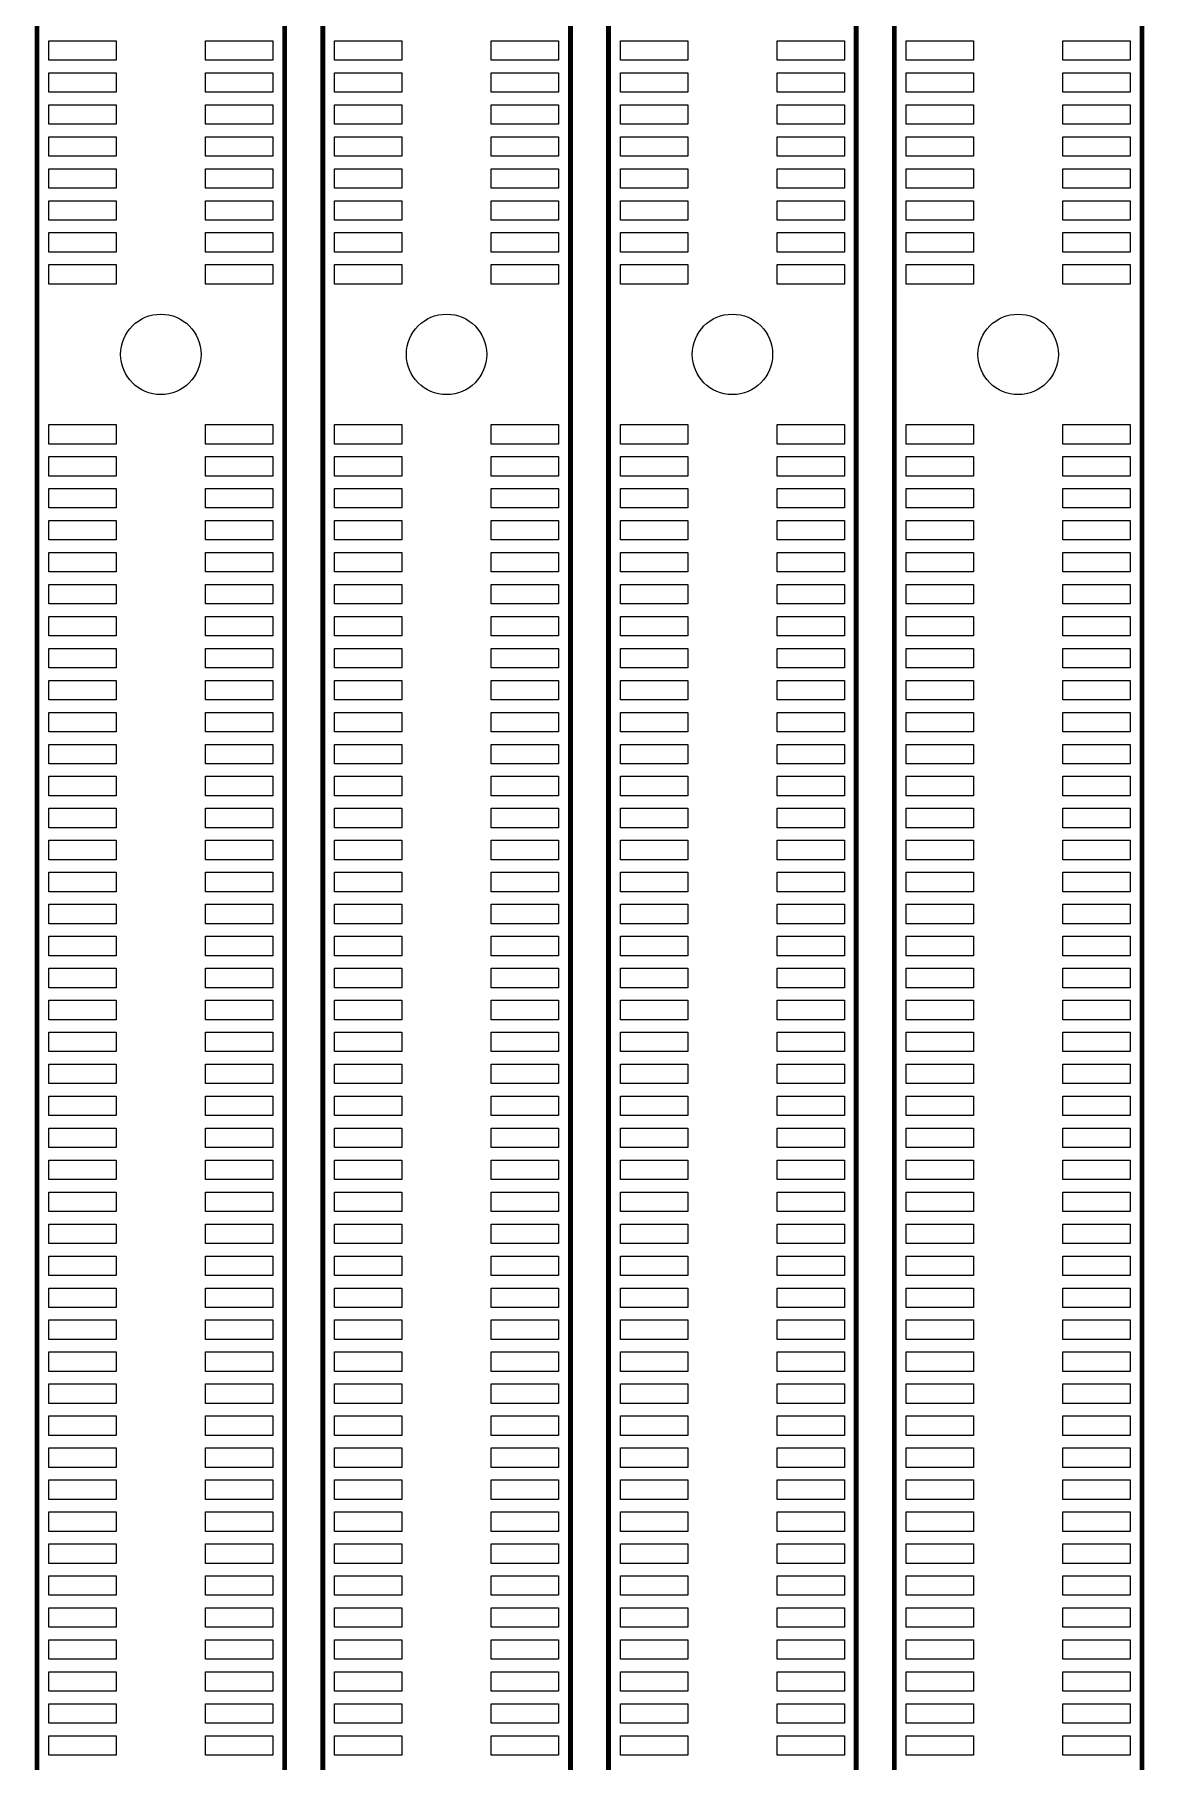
# Model space of a CAD drawing. Extents: x 0 to 344, y -1 to 330.
# Drawn here: x 251.9 to 286.6, y 54.5 to 108.5 of the extents above; entities that cross this region are included whole.
import ezdxf

# ---------------------------------------------------------------- set-up
doc = ezdxf.new("R2010")
doc.units = 0
doc.layers.add('PACKAGE_GEOMETRY_SILKSCREEN_TOP', color=3, linetype='CONTINUOUS')
doc.layers.add('PIN_TOP', color=4, linetype='CONTINUOUS')

msp = doc.modelspace()

# ---------------------------------------------------------------- linework, layer by layer
at = {"layer": 'PACKAGE_GEOMETRY_SILKSCREEN_TOP', "const_width": 0.1524}
for points in [[(259.715254, 168.959784), (251.965206, 168.959784), (251.965206, 3.95986), (259.715254, 3.95986), (259.715254, 6.709918)], [(259.715254, 11.543284), (259.715254, 168.959784)], [(260.905244, 6.02615), (260.905244, 3.95986), (268.655292, 3.95986), (268.655292, 168.959784)], [(268.655292, 168.959784), (260.905244, 168.959784), (260.905244, 11.400282)], [(269.845282, 6.757416), (269.845282, 3.95986), (277.59533, 3.95986), (277.59533, 168.959784)], [(277.59533, 168.959784), (269.845282, 168.959784), (269.845282, 11.47953)], [(286.535368, 168.959784), (278.78532, 168.959784), (278.78532, 10.98677)], [(286.535368, 10.95502), (286.535368, 168.959784)]]:
    msp.add_lwpolyline(points, dxfattribs=at)
at = {"layer": 'PIN_TOP'}
for points in [[(252.336046, 108.264706), (254.444246, 108.264706), (254.444246, 107.655106), (252.336046, 107.655106)], [(257.23596, 108.264706), (259.34416, 108.264706), (259.34416, 107.655106), (257.23596, 107.655106)], [(261.276084, 108.264706), (263.384284, 108.264706), (263.384284, 107.655106), (261.276084, 107.655106)], [(266.175998, 108.264706), (268.284198, 108.264706), (268.284198, 107.655106), (266.175998, 107.655106)], [(270.216122, 108.264706), (272.324322, 108.264706), (272.324322, 107.655106), (270.216122, 107.655106)], [(275.116036, 108.264706), (277.224236, 108.264706), (277.224236, 107.655106), (275.116036, 107.655106)], [(279.15616, 108.264706), (281.26436, 108.264706), (281.26436, 107.655106), (279.15616, 107.655106)], [(284.056074, 108.264706), (286.164274, 108.264706), (286.164274, 107.655106), (284.056074, 107.655106)], [(252.336046, 107.264708), (254.444246, 107.264708), (254.444246, 106.655108), (252.336046, 106.655108)], [(257.23596, 107.264708), (259.34416, 107.264708), (259.34416, 106.655108), (257.23596, 106.655108)], [(261.276084, 107.264708), (263.384284, 107.264708), (263.384284, 106.655108), (261.276084, 106.655108)], [(266.175998, 107.264708), (268.284198, 107.264708), (268.284198, 106.655108), (266.175998, 106.655108)], [(270.216122, 107.264708), (272.324322, 107.264708), (272.324322, 106.655108), (270.216122, 106.655108)], [(275.116036, 107.264708), (277.224236, 107.264708), (277.224236, 106.655108), (275.116036, 106.655108)], [(279.15616, 107.264708), (281.26436, 107.264708), (281.26436, 106.655108), (279.15616, 106.655108)], [(284.056074, 107.264708), (286.164274, 107.264708), (286.164274, 106.655108), (284.056074, 106.655108)], [(252.336046, 106.26471), (254.444246, 106.26471), (254.444246, 105.65511), (252.336046, 105.65511)], [(257.23596, 106.26471), (259.34416, 106.26471), (259.34416, 105.65511), (257.23596, 105.65511)], [(261.276084, 106.26471), (263.384284, 106.26471), (263.384284, 105.65511), (261.276084, 105.65511)], [(266.175998, 106.26471), (268.284198, 106.26471), (268.284198, 105.65511), (266.175998, 105.65511)], [(270.216122, 106.26471), (272.324322, 106.26471), (272.324322, 105.65511), (270.216122, 105.65511)], [(275.116036, 106.26471), (277.224236, 106.26471), (277.224236, 105.65511), (275.116036, 105.65511)], [(279.15616, 106.26471), (281.26436, 106.26471), (281.26436, 105.65511), (279.15616, 105.65511)], [(284.056074, 106.26471), (286.164274, 106.26471), (286.164274, 105.65511), (284.056074, 105.65511)], [(252.336046, 105.264712), (254.444246, 105.264712), (254.444246, 104.655112), (252.336046, 104.655112)], [(257.23596, 105.264712), (259.34416, 105.264712), (259.34416, 104.655112), (257.23596, 104.655112)], [(261.276084, 105.264712), (263.384284, 105.264712), (263.384284, 104.655112), (261.276084, 104.655112)], [(266.175998, 105.264712), (268.284198, 105.264712), (268.284198, 104.655112), (266.175998, 104.655112)], [(270.216122, 105.264712), (272.324322, 105.264712), (272.324322, 104.655112), (270.216122, 104.655112)], [(275.116036, 105.264712), (277.224236, 105.264712), (277.224236, 104.655112), (275.116036, 104.655112)], [(279.15616, 105.264712), (281.26436, 105.264712), (281.26436, 104.655112), (279.15616, 104.655112)], [(284.056074, 105.264712), (286.164274, 105.264712), (286.164274, 104.655112), (284.056074, 104.655112)], [(252.336046, 104.264714), (254.444246, 104.264714), (254.444246, 103.655114), (252.336046, 103.655114)], [(257.23596, 104.264714), (259.34416, 104.264714), (259.34416, 103.655114), (257.23596, 103.655114)], [(261.276084, 104.264714), (263.384284, 104.264714), (263.384284, 103.655114), (261.276084, 103.655114)], [(266.175998, 104.264714), (268.284198, 104.264714), (268.284198, 103.655114), (266.175998, 103.655114)], [(270.216122, 104.264714), (272.324322, 104.264714), (272.324322, 103.655114), (270.216122, 103.655114)], [(275.116036, 104.264714), (277.224236, 104.264714), (277.224236, 103.655114), (275.116036, 103.655114)], [(279.15616, 104.264714), (281.26436, 104.264714), (281.26436, 103.655114), (279.15616, 103.655114)], [(284.056074, 104.264714), (286.164274, 104.264714), (286.164274, 103.655114), (284.056074, 103.655114)], [(252.336046, 103.264716), (254.444246, 103.264716), (254.444246, 102.655116), (252.336046, 102.655116)], [(257.23596, 103.264716), (259.34416, 103.264716), (259.34416, 102.655116), (257.23596, 102.655116)], [(261.276084, 103.264716), (263.384284, 103.264716), (263.384284, 102.655116), (261.276084, 102.655116)], [(266.175998, 103.264716), (268.284198, 103.264716), (268.284198, 102.655116), (266.175998, 102.655116)], [(270.216122, 103.264716), (272.324322, 103.264716), (272.324322, 102.655116), (270.216122, 102.655116)], [(275.116036, 103.264716), (277.224236, 103.264716), (277.224236, 102.655116), (275.116036, 102.655116)], [(279.15616, 103.264716), (281.26436, 103.264716), (281.26436, 102.655116), (279.15616, 102.655116)], [(284.056074, 103.264716), (286.164274, 103.264716), (286.164274, 102.655116), (284.056074, 102.655116)], [(252.336046, 102.264718), (254.444246, 102.264718), (254.444246, 101.655118), (252.336046, 101.655118)], [(257.23596, 102.264718), (259.34416, 102.264718), (259.34416, 101.655118), (257.23596, 101.655118)], [(261.276084, 102.264718), (263.384284, 102.264718), (263.384284, 101.655118), (261.276084, 101.655118)], [(266.175998, 102.264718), (268.284198, 102.264718), (268.284198, 101.655118), (266.175998, 101.655118)], [(270.216122, 102.264718), (272.324322, 102.264718), (272.324322, 101.655118), (270.216122, 101.655118)], [(275.116036, 102.264718), (277.224236, 102.264718), (277.224236, 101.655118), (275.116036, 101.655118)], [(279.15616, 102.264718), (281.26436, 102.264718), (281.26436, 101.655118), (279.15616, 101.655118)], [(284.056074, 102.264718), (286.164274, 102.264718), (286.164274, 101.655118), (284.056074, 101.655118)], [(252.336046, 101.26472), (254.444246, 101.26472), (254.444246, 100.65512), (252.336046, 100.65512)], [(257.23596, 101.26472), (259.34416, 101.26472), (259.34416, 100.65512), (257.23596, 100.65512)], [(261.276084, 101.26472), (263.384284, 101.26472), (263.384284, 100.65512), (261.276084, 100.65512)], [(266.175998, 101.26472), (268.284198, 101.26472), (268.284198, 100.65512), (266.175998, 100.65512)], [(270.216122, 101.26472), (272.324322, 101.26472), (272.324322, 100.65512), (270.216122, 100.65512)], [(275.116036, 101.26472), (277.224236, 101.26472), (277.224236, 100.65512), (275.116036, 100.65512)], [(279.15616, 101.26472), (281.26436, 101.26472), (281.26436, 100.65512), (279.15616, 100.65512)], [(284.056074, 101.26472), (286.164274, 101.26472), (286.164274, 100.65512), (284.056074, 100.65512)], [(252.336046, 96.26473), (254.444246, 96.26473), (254.444246, 95.65513), (252.336046, 95.65513)], [(257.23596, 96.26473), (259.34416, 96.26473), (259.34416, 95.65513), (257.23596, 95.65513)], [(261.276084, 96.26473), (263.384284, 96.26473), (263.384284, 95.65513), (261.276084, 95.65513)], [(266.175998, 96.26473), (268.284198, 96.26473), (268.284198, 95.65513), (266.175998, 95.65513)], [(270.216122, 96.26473), (272.324322, 96.26473), (272.324322, 95.65513), (270.216122, 95.65513)], [(275.116036, 96.26473), (277.224236, 96.26473), (277.224236, 95.65513), (275.116036, 95.65513)], [(279.15616, 96.26473), (281.26436, 96.26473), (281.26436, 95.65513), (279.15616, 95.65513)], [(284.056074, 96.26473), (286.164274, 96.26473), (286.164274, 95.65513), (284.056074, 95.65513)], [(252.336046, 95.264732), (254.444246, 95.264732), (254.444246, 94.655132), (252.336046, 94.655132)], [(257.23596, 95.264732), (259.34416, 95.264732), (259.34416, 94.655132), (257.23596, 94.655132)], [(261.276084, 95.264732), (263.384284, 95.264732), (263.384284, 94.655132), (261.276084, 94.655132)], [(266.175998, 95.264732), (268.284198, 95.264732), (268.284198, 94.655132), (266.175998, 94.655132)], [(270.216122, 95.264732), (272.324322, 95.264732), (272.324322, 94.655132), (270.216122, 94.655132)], [(275.116036, 95.264732), (277.224236, 95.264732), (277.224236, 94.655132), (275.116036, 94.655132)], [(279.15616, 95.264732), (281.26436, 95.264732), (281.26436, 94.655132), (279.15616, 94.655132)], [(284.056074, 95.264732), (286.164274, 95.264732), (286.164274, 94.655132), (284.056074, 94.655132)], [(252.336046, 94.264734), (254.444246, 94.264734), (254.444246, 93.655134), (252.336046, 93.655134)], [(257.23596, 94.264734), (259.34416, 94.264734), (259.34416, 93.655134), (257.23596, 93.655134)], [(261.276084, 94.264734), (263.384284, 94.264734), (263.384284, 93.655134), (261.276084, 93.655134)], [(266.175998, 94.264734), (268.284198, 94.264734), (268.284198, 93.655134), (266.175998, 93.655134)], [(270.216122, 94.264734), (272.324322, 94.264734), (272.324322, 93.655134), (270.216122, 93.655134)], [(275.116036, 94.264734), (277.224236, 94.264734), (277.224236, 93.655134), (275.116036, 93.655134)], [(279.15616, 94.264734), (281.26436, 94.264734), (281.26436, 93.655134), (279.15616, 93.655134)], [(284.056074, 94.264734), (286.164274, 94.264734), (286.164274, 93.655134), (284.056074, 93.655134)], [(252.336046, 93.264736), (254.444246, 93.264736), (254.444246, 92.655136), (252.336046, 92.655136)], [(257.23596, 93.264736), (259.34416, 93.264736), (259.34416, 92.655136), (257.23596, 92.655136)], [(261.276084, 93.264736), (263.384284, 93.264736), (263.384284, 92.655136), (261.276084, 92.655136)], [(266.175998, 93.264736), (268.284198, 93.264736), (268.284198, 92.655136), (266.175998, 92.655136)], [(270.216122, 93.264736), (272.324322, 93.264736), (272.324322, 92.655136), (270.216122, 92.655136)], [(275.116036, 93.264736), (277.224236, 93.264736), (277.224236, 92.655136), (275.116036, 92.655136)], [(279.15616, 93.264736), (281.26436, 93.264736), (281.26436, 92.655136), (279.15616, 92.655136)], [(284.056074, 93.264736), (286.164274, 93.264736), (286.164274, 92.655136), (284.056074, 92.655136)], [(252.336046, 92.264738), (254.444246, 92.264738), (254.444246, 91.655138), (252.336046, 91.655138)], [(257.23596, 92.264738), (259.34416, 92.264738), (259.34416, 91.655138), (257.23596, 91.655138)], [(261.276084, 92.264738), (263.384284, 92.264738), (263.384284, 91.655138), (261.276084, 91.655138)], [(266.175998, 92.264738), (268.284198, 92.264738), (268.284198, 91.655138), (266.175998, 91.655138)], [(270.216122, 92.264738), (272.324322, 92.264738), (272.324322, 91.655138), (270.216122, 91.655138)], [(275.116036, 92.264738), (277.224236, 92.264738), (277.224236, 91.655138), (275.116036, 91.655138)], [(279.15616, 92.264738), (281.26436, 92.264738), (281.26436, 91.655138), (279.15616, 91.655138)], [(284.056074, 92.264738), (286.164274, 92.264738), (286.164274, 91.655138), (284.056074, 91.655138)], [(252.336046, 91.26474), (254.444246, 91.26474), (254.444246, 90.65514), (252.336046, 90.65514)], [(257.23596, 91.26474), (259.34416, 91.26474), (259.34416, 90.65514), (257.23596, 90.65514)], [(261.276084, 91.26474), (263.384284, 91.26474), (263.384284, 90.65514), (261.276084, 90.65514)], [(266.175998, 91.26474), (268.284198, 91.26474), (268.284198, 90.65514), (266.175998, 90.65514)], [(270.216122, 91.26474), (272.324322, 91.26474), (272.324322, 90.65514), (270.216122, 90.65514)], [(275.116036, 91.26474), (277.224236, 91.26474), (277.224236, 90.65514), (275.116036, 90.65514)], [(279.15616, 91.26474), (281.26436, 91.26474), (281.26436, 90.65514), (279.15616, 90.65514)], [(284.056074, 91.26474), (286.164274, 91.26474), (286.164274, 90.65514), (284.056074, 90.65514)], [(252.336046, 90.264742), (254.444246, 90.264742), (254.444246, 89.655142), (252.336046, 89.655142)], [(257.23596, 90.264742), (259.34416, 90.264742), (259.34416, 89.655142), (257.23596, 89.655142)], [(261.276084, 90.264742), (263.384284, 90.264742), (263.384284, 89.655142), (261.276084, 89.655142)], [(266.175998, 90.264742), (268.284198, 90.264742), (268.284198, 89.655142), (266.175998, 89.655142)], [(270.216122, 90.264742), (272.324322, 90.264742), (272.324322, 89.655142), (270.216122, 89.655142)], [(275.116036, 90.264742), (277.224236, 90.264742), (277.224236, 89.655142), (275.116036, 89.655142)], [(279.15616, 90.264742), (281.26436, 90.264742), (281.26436, 89.655142), (279.15616, 89.655142)], [(284.056074, 90.264742), (286.164274, 90.264742), (286.164274, 89.655142), (284.056074, 89.655142)], [(252.336046, 89.264744), (254.444246, 89.264744), (254.444246, 88.655144), (252.336046, 88.655144)], [(257.23596, 89.264744), (259.34416, 89.264744), (259.34416, 88.655144), (257.23596, 88.655144)], [(261.276084, 89.264744), (263.384284, 89.264744), (263.384284, 88.655144), (261.276084, 88.655144)], [(266.175998, 89.264744), (268.284198, 89.264744), (268.284198, 88.655144), (266.175998, 88.655144)], [(270.216122, 89.264744), (272.324322, 89.264744), (272.324322, 88.655144), (270.216122, 88.655144)], [(275.116036, 89.264744), (277.224236, 89.264744), (277.224236, 88.655144), (275.116036, 88.655144)], [(279.15616, 89.264744), (281.26436, 89.264744), (281.26436, 88.655144), (279.15616, 88.655144)], [(284.056074, 89.264744), (286.164274, 89.264744), (286.164274, 88.655144), (284.056074, 88.655144)], [(252.336046, 88.264746), (254.444246, 88.264746), (254.444246, 87.655146), (252.336046, 87.655146)], [(257.23596, 88.264746), (259.34416, 88.264746), (259.34416, 87.655146), (257.23596, 87.655146)], [(261.276084, 88.264746), (263.384284, 88.264746), (263.384284, 87.655146), (261.276084, 87.655146)], [(266.175998, 88.264746), (268.284198, 88.264746), (268.284198, 87.655146), (266.175998, 87.655146)], [(270.216122, 88.264746), (272.324322, 88.264746), (272.324322, 87.655146), (270.216122, 87.655146)], [(275.116036, 88.264746), (277.224236, 88.264746), (277.224236, 87.655146), (275.116036, 87.655146)], [(279.15616, 88.264746), (281.26436, 88.264746), (281.26436, 87.655146), (279.15616, 87.655146)], [(284.056074, 88.264746), (286.164274, 88.264746), (286.164274, 87.655146), (284.056074, 87.655146)], [(252.336046, 87.264748), (254.444246, 87.264748), (254.444246, 86.655148), (252.336046, 86.655148)], [(257.23596, 87.264748), (259.34416, 87.264748), (259.34416, 86.655148), (257.23596, 86.655148)], [(261.276084, 87.264748), (263.384284, 87.264748), (263.384284, 86.655148), (261.276084, 86.655148)], [(266.175998, 87.264748), (268.284198, 87.264748), (268.284198, 86.655148), (266.175998, 86.655148)], [(270.216122, 87.264748), (272.324322, 87.264748), (272.324322, 86.655148), (270.216122, 86.655148)], [(275.116036, 87.264748), (277.224236, 87.264748), (277.224236, 86.655148), (275.116036, 86.655148)], [(279.15616, 87.264748), (281.26436, 87.264748), (281.26436, 86.655148), (279.15616, 86.655148)], [(284.056074, 87.264748), (286.164274, 87.264748), (286.164274, 86.655148), (284.056074, 86.655148)], [(252.336046, 86.26475), (254.444246, 86.26475), (254.444246, 85.65515), (252.336046, 85.65515)], [(257.23596, 86.26475), (259.34416, 86.26475), (259.34416, 85.65515), (257.23596, 85.65515)], [(261.276084, 86.26475), (263.384284, 86.26475), (263.384284, 85.65515), (261.276084, 85.65515)], [(266.175998, 86.26475), (268.284198, 86.26475), (268.284198, 85.65515), (266.175998, 85.65515)], [(270.216122, 86.26475), (272.324322, 86.26475), (272.324322, 85.65515), (270.216122, 85.65515)], [(275.116036, 86.26475), (277.224236, 86.26475), (277.224236, 85.65515), (275.116036, 85.65515)], [(279.15616, 86.26475), (281.26436, 86.26475), (281.26436, 85.65515), (279.15616, 85.65515)], [(284.056074, 86.26475), (286.164274, 86.26475), (286.164274, 85.65515), (284.056074, 85.65515)], [(252.336046, 85.264752), (254.444246, 85.264752), (254.444246, 84.655152), (252.336046, 84.655152)], [(257.23596, 85.264752), (259.34416, 85.264752), (259.34416, 84.655152), (257.23596, 84.655152)], [(261.276084, 85.264752), (263.384284, 85.264752), (263.384284, 84.655152), (261.276084, 84.655152)], [(266.175998, 85.264752), (268.284198, 85.264752), (268.284198, 84.655152), (266.175998, 84.655152)], [(270.216122, 85.264752), (272.324322, 85.264752), (272.324322, 84.655152), (270.216122, 84.655152)], [(275.116036, 85.264752), (277.224236, 85.264752), (277.224236, 84.655152), (275.116036, 84.655152)], [(279.15616, 85.264752), (281.26436, 85.264752), (281.26436, 84.655152), (279.15616, 84.655152)], [(284.056074, 85.264752), (286.164274, 85.264752), (286.164274, 84.655152), (284.056074, 84.655152)], [(252.336046, 84.264754), (254.444246, 84.264754), (254.444246, 83.655154), (252.336046, 83.655154)], [(257.23596, 84.264754), (259.34416, 84.264754), (259.34416, 83.655154), (257.23596, 83.655154)], [(261.276084, 84.264754), (263.384284, 84.264754), (263.384284, 83.655154), (261.276084, 83.655154)], [(266.175998, 84.264754), (268.284198, 84.264754), (268.284198, 83.655154), (266.175998, 83.655154)], [(270.216122, 84.264754), (272.324322, 84.264754), (272.324322, 83.655154), (270.216122, 83.655154)], [(275.116036, 84.264754), (277.224236, 84.264754), (277.224236, 83.655154), (275.116036, 83.655154)], [(279.15616, 84.264754), (281.26436, 84.264754), (281.26436, 83.655154), (279.15616, 83.655154)], [(284.056074, 84.264754), (286.164274, 84.264754), (286.164274, 83.655154), (284.056074, 83.655154)], [(252.336046, 83.264756), (254.444246, 83.264756), (254.444246, 82.655156), (252.336046, 82.655156)], [(257.23596, 83.264756), (259.34416, 83.264756), (259.34416, 82.655156), (257.23596, 82.655156)], [(261.276084, 83.264756), (263.384284, 83.264756), (263.384284, 82.655156), (261.276084, 82.655156)], [(266.175998, 83.264756), (268.284198, 83.264756), (268.284198, 82.655156), (266.175998, 82.655156)], [(270.216122, 83.264756), (272.324322, 83.264756), (272.324322, 82.655156), (270.216122, 82.655156)], [(275.116036, 83.264756), (277.224236, 83.264756), (277.224236, 82.655156), (275.116036, 82.655156)], [(279.15616, 83.264756), (281.26436, 83.264756), (281.26436, 82.655156), (279.15616, 82.655156)], [(284.056074, 83.264756), (286.164274, 83.264756), (286.164274, 82.655156), (284.056074, 82.655156)], [(252.336046, 82.264758), (254.444246, 82.264758), (254.444246, 81.655158), (252.336046, 81.655158)], [(257.23596, 82.264758), (259.34416, 82.264758), (259.34416, 81.655158), (257.23596, 81.655158)], [(261.276084, 82.264758), (263.384284, 82.264758), (263.384284, 81.655158), (261.276084, 81.655158)], [(266.175998, 82.264758), (268.284198, 82.264758), (268.284198, 81.655158), (266.175998, 81.655158)], [(270.216122, 82.264758), (272.324322, 82.264758), (272.324322, 81.655158), (270.216122, 81.655158)], [(275.116036, 82.264758), (277.224236, 82.264758), (277.224236, 81.655158), (275.116036, 81.655158)], [(279.15616, 82.264758), (281.26436, 82.264758), (281.26436, 81.655158), (279.15616, 81.655158)], [(284.056074, 82.264758), (286.164274, 82.264758), (286.164274, 81.655158), (284.056074, 81.655158)], [(252.336046, 81.26476), (254.444246, 81.26476), (254.444246, 80.65516), (252.336046, 80.65516)], [(257.23596, 81.26476), (259.34416, 81.26476), (259.34416, 80.65516), (257.23596, 80.65516)], [(261.276084, 81.26476), (263.384284, 81.26476), (263.384284, 80.65516), (261.276084, 80.65516)], [(266.175998, 81.26476), (268.284198, 81.26476), (268.284198, 80.65516), (266.175998, 80.65516)], [(270.216122, 81.26476), (272.324322, 81.26476), (272.324322, 80.65516), (270.216122, 80.65516)], [(275.116036, 81.26476), (277.224236, 81.26476), (277.224236, 80.65516), (275.116036, 80.65516)], [(279.15616, 81.26476), (281.26436, 81.26476), (281.26436, 80.65516), (279.15616, 80.65516)], [(284.056074, 81.26476), (286.164274, 81.26476), (286.164274, 80.65516), (284.056074, 80.65516)], [(252.336046, 80.264508), (254.444246, 80.264508), (254.444246, 79.654908), (252.336046, 79.654908)], [(257.23596, 80.264508), (259.34416, 80.264508), (259.34416, 79.654908), (257.23596, 79.654908)], [(261.276084, 80.264508), (263.384284, 80.264508), (263.384284, 79.654908), (261.276084, 79.654908)], [(266.175998, 80.264508), (268.284198, 80.264508), (268.284198, 79.654908), (266.175998, 79.654908)], [(270.216122, 80.264508), (272.324322, 80.264508), (272.324322, 79.654908), (270.216122, 79.654908)], [(275.116036, 80.264508), (277.224236, 80.264508), (277.224236, 79.654908), (275.116036, 79.654908)], [(279.15616, 80.264508), (281.26436, 80.264508), (281.26436, 79.654908), (279.15616, 79.654908)], [(284.056074, 80.264508), (286.164274, 80.264508), (286.164274, 79.654908), (284.056074, 79.654908)], [(252.336046, 79.26451), (254.444246, 79.26451), (254.444246, 78.65491), (252.336046, 78.65491)], [(257.23596, 79.26451), (259.34416, 79.26451), (259.34416, 78.65491), (257.23596, 78.65491)], [(261.276084, 79.26451), (263.384284, 79.26451), (263.384284, 78.65491), (261.276084, 78.65491)], [(266.175998, 79.26451), (268.284198, 79.26451), (268.284198, 78.65491), (266.175998, 78.65491)], [(270.216122, 79.26451), (272.324322, 79.26451), (272.324322, 78.65491), (270.216122, 78.65491)], [(275.116036, 79.26451), (277.224236, 79.26451), (277.224236, 78.65491), (275.116036, 78.65491)], [(279.15616, 79.26451), (281.26436, 79.26451), (281.26436, 78.65491), (279.15616, 78.65491)], [(284.056074, 79.26451), (286.164274, 79.26451), (286.164274, 78.65491), (284.056074, 78.65491)], [(252.336046, 78.264512), (254.444246, 78.264512), (254.444246, 77.654912), (252.336046, 77.654912)], [(257.23596, 78.264512), (259.34416, 78.264512), (259.34416, 77.654912), (257.23596, 77.654912)], [(261.276084, 78.264512), (263.384284, 78.264512), (263.384284, 77.654912), (261.276084, 77.654912)], [(266.175998, 78.264512), (268.284198, 78.264512), (268.284198, 77.654912), (266.175998, 77.654912)], [(270.216122, 78.264512), (272.324322, 78.264512), (272.324322, 77.654912), (270.216122, 77.654912)], [(275.116036, 78.264512), (277.224236, 78.264512), (277.224236, 77.654912), (275.116036, 77.654912)], [(279.15616, 78.264512), (281.26436, 78.264512), (281.26436, 77.654912), (279.15616, 77.654912)], [(284.056074, 78.264512), (286.164274, 78.264512), (286.164274, 77.654912), (284.056074, 77.654912)], [(252.336046, 77.264514), (254.444246, 77.264514), (254.444246, 76.654914), (252.336046, 76.654914)], [(257.23596, 77.264514), (259.34416, 77.264514), (259.34416, 76.654914), (257.23596, 76.654914)], [(261.276084, 77.264514), (263.384284, 77.264514), (263.384284, 76.654914), (261.276084, 76.654914)], [(266.175998, 77.264514), (268.284198, 77.264514), (268.284198, 76.654914), (266.175998, 76.654914)], [(270.216122, 77.264514), (272.324322, 77.264514), (272.324322, 76.654914), (270.216122, 76.654914)], [(275.116036, 77.264514), (277.224236, 77.264514), (277.224236, 76.654914), (275.116036, 76.654914)], [(279.15616, 77.264514), (281.26436, 77.264514), (281.26436, 76.654914), (279.15616, 76.654914)], [(284.056074, 77.264514), (286.164274, 77.264514), (286.164274, 76.654914), (284.056074, 76.654914)], [(252.336046, 76.264516), (254.444246, 76.264516), (254.444246, 75.654916), (252.336046, 75.654916)], [(257.23596, 76.264516), (259.34416, 76.264516), (259.34416, 75.654916), (257.23596, 75.654916)], [(261.276084, 76.264516), (263.384284, 76.264516), (263.384284, 75.654916), (261.276084, 75.654916)], [(266.175998, 76.264516), (268.284198, 76.264516), (268.284198, 75.654916), (266.175998, 75.654916)], [(270.216122, 76.264516), (272.324322, 76.264516), (272.324322, 75.654916), (270.216122, 75.654916)], [(275.116036, 76.264516), (277.224236, 76.264516), (277.224236, 75.654916), (275.116036, 75.654916)], [(279.15616, 76.264516), (281.26436, 76.264516), (281.26436, 75.654916), (279.15616, 75.654916)], [(284.056074, 76.264516), (286.164274, 76.264516), (286.164274, 75.654916), (284.056074, 75.654916)], [(252.336046, 75.264518), (254.444246, 75.264518), (254.444246, 74.654918), (252.336046, 74.654918)], [(257.23596, 75.264518), (259.34416, 75.264518), (259.34416, 74.654918), (257.23596, 74.654918)], [(261.276084, 75.264518), (263.384284, 75.264518), (263.384284, 74.654918), (261.276084, 74.654918)], [(266.175998, 75.264518), (268.284198, 75.264518), (268.284198, 74.654918), (266.175998, 74.654918)], [(270.216122, 75.264518), (272.324322, 75.264518), (272.324322, 74.654918), (270.216122, 74.654918)], [(275.116036, 75.264518), (277.224236, 75.264518), (277.224236, 74.654918), (275.116036, 74.654918)], [(279.15616, 75.264518), (281.26436, 75.264518), (281.26436, 74.654918), (279.15616, 74.654918)], [(284.056074, 75.264518), (286.164274, 75.264518), (286.164274, 74.654918), (284.056074, 74.654918)], [(252.336046, 74.26452), (254.444246, 74.26452), (254.444246, 73.65492), (252.336046, 73.65492)], [(257.23596, 74.26452), (259.34416, 74.26452), (259.34416, 73.65492), (257.23596, 73.65492)], [(261.276084, 74.26452), (263.384284, 74.26452), (263.384284, 73.65492), (261.276084, 73.65492)], [(266.175998, 74.26452), (268.284198, 74.26452), (268.284198, 73.65492), (266.175998, 73.65492)], [(270.216122, 74.26452), (272.324322, 74.26452), (272.324322, 73.65492), (270.216122, 73.65492)], [(275.116036, 74.26452), (277.224236, 74.26452), (277.224236, 73.65492), (275.116036, 73.65492)], [(279.15616, 74.26452), (281.26436, 74.26452), (281.26436, 73.65492), (279.15616, 73.65492)], [(284.056074, 74.26452), (286.164274, 74.26452), (286.164274, 73.65492), (284.056074, 73.65492)], [(252.336046, 73.264522), (254.444246, 73.264522), (254.444246, 72.654922), (252.336046, 72.654922)], [(257.23596, 73.264522), (259.34416, 73.264522), (259.34416, 72.654922), (257.23596, 72.654922)], [(261.276084, 73.264522), (263.384284, 73.264522), (263.384284, 72.654922), (261.276084, 72.654922)], [(266.175998, 73.264522), (268.284198, 73.264522), (268.284198, 72.654922), (266.175998, 72.654922)], [(270.216122, 73.264522), (272.324322, 73.264522), (272.324322, 72.654922), (270.216122, 72.654922)], [(275.116036, 73.264522), (277.224236, 73.264522), (277.224236, 72.654922), (275.116036, 72.654922)], [(279.15616, 73.264522), (281.26436, 73.264522), (281.26436, 72.654922), (279.15616, 72.654922)], [(284.056074, 73.264522), (286.164274, 73.264522), (286.164274, 72.654922), (284.056074, 72.654922)], [(252.336046, 72.264524), (254.444246, 72.264524), (254.444246, 71.654924), (252.336046, 71.654924)], [(257.23596, 72.264524), (259.34416, 72.264524), (259.34416, 71.654924), (257.23596, 71.654924)], [(261.276084, 72.264524), (263.384284, 72.264524), (263.384284, 71.654924), (261.276084, 71.654924)], [(266.175998, 72.264524), (268.284198, 72.264524), (268.284198, 71.654924), (266.175998, 71.654924)], [(270.216122, 72.264524), (272.324322, 72.264524), (272.324322, 71.654924), (270.216122, 71.654924)], [(275.116036, 72.264524), (277.224236, 72.264524), (277.224236, 71.654924), (275.116036, 71.654924)], [(279.15616, 72.264524), (281.26436, 72.264524), (281.26436, 71.654924), (279.15616, 71.654924)], [(284.056074, 72.264524), (286.164274, 72.264524), (286.164274, 71.654924), (284.056074, 71.654924)], [(252.336046, 71.264526), (254.444246, 71.264526), (254.444246, 70.654926), (252.336046, 70.654926)], [(257.23596, 71.264526), (259.34416, 71.264526), (259.34416, 70.654926), (257.23596, 70.654926)], [(261.276084, 71.264526), (263.384284, 71.264526), (263.384284, 70.654926), (261.276084, 70.654926)], [(266.175998, 71.264526), (268.284198, 71.264526), (268.284198, 70.654926), (266.175998, 70.654926)], [(270.216122, 71.264526), (272.324322, 71.264526), (272.324322, 70.654926), (270.216122, 70.654926)], [(275.116036, 71.264526), (277.224236, 71.264526), (277.224236, 70.654926), (275.116036, 70.654926)], [(279.15616, 71.264526), (281.26436, 71.264526), (281.26436, 70.654926), (279.15616, 70.654926)], [(284.056074, 71.264526), (286.164274, 71.264526), (286.164274, 70.654926), (284.056074, 70.654926)], [(252.336046, 70.264528), (254.444246, 70.264528), (254.444246, 69.654928), (252.336046, 69.654928)], [(257.23596, 70.264528), (259.34416, 70.264528), (259.34416, 69.654928), (257.23596, 69.654928)], [(261.276084, 70.264528), (263.384284, 70.264528), (263.384284, 69.654928), (261.276084, 69.654928)], [(266.175998, 70.264528), (268.284198, 70.264528), (268.284198, 69.654928), (266.175998, 69.654928)], [(270.216122, 70.264528), (272.324322, 70.264528), (272.324322, 69.654928), (270.216122, 69.654928)], [(275.116036, 70.264528), (277.224236, 70.264528), (277.224236, 69.654928), (275.116036, 69.654928)], [(279.15616, 70.264528), (281.26436, 70.264528), (281.26436, 69.654928), (279.15616, 69.654928)], [(284.056074, 70.264528), (286.164274, 70.264528), (286.164274, 69.654928), (284.056074, 69.654928)], [(252.336046, 69.26453), (254.444246, 69.26453), (254.444246, 68.65493), (252.336046, 68.65493)], [(257.23596, 69.26453), (259.34416, 69.26453), (259.34416, 68.65493), (257.23596, 68.65493)], [(261.276084, 69.26453), (263.384284, 69.26453), (263.384284, 68.65493), (261.276084, 68.65493)], [(266.175998, 69.26453), (268.284198, 69.26453), (268.284198, 68.65493), (266.175998, 68.65493)], [(270.216122, 69.26453), (272.324322, 69.26453), (272.324322, 68.65493), (270.216122, 68.65493)], [(275.116036, 69.26453), (277.224236, 69.26453), (277.224236, 68.65493), (275.116036, 68.65493)], [(279.15616, 69.26453), (281.26436, 69.26453), (281.26436, 68.65493), (279.15616, 68.65493)], [(284.056074, 69.26453), (286.164274, 69.26453), (286.164274, 68.65493), (284.056074, 68.65493)], [(252.336046, 68.264532), (254.444246, 68.264532), (254.444246, 67.654932), (252.336046, 67.654932)], [(257.23596, 68.264532), (259.34416, 68.264532), (259.34416, 67.654932), (257.23596, 67.654932)], [(261.276084, 68.264532), (263.384284, 68.264532), (263.384284, 67.654932), (261.276084, 67.654932)], [(266.175998, 68.264532), (268.284198, 68.264532), (268.284198, 67.654932), (266.175998, 67.654932)], [(270.216122, 68.264532), (272.324322, 68.264532), (272.324322, 67.654932), (270.216122, 67.654932)], [(275.116036, 68.264532), (277.224236, 68.264532), (277.224236, 67.654932), (275.116036, 67.654932)], [(279.15616, 68.264532), (281.26436, 68.264532), (281.26436, 67.654932), (279.15616, 67.654932)], [(284.056074, 68.264532), (286.164274, 68.264532), (286.164274, 67.654932), (284.056074, 67.654932)], [(252.336046, 67.264534), (254.444246, 67.264534), (254.444246, 66.654934), (252.336046, 66.654934)], [(257.23596, 67.264534), (259.34416, 67.264534), (259.34416, 66.654934), (257.23596, 66.654934)], [(261.276084, 67.264534), (263.384284, 67.264534), (263.384284, 66.654934), (261.276084, 66.654934)], [(266.175998, 67.264534), (268.284198, 67.264534), (268.284198, 66.654934), (266.175998, 66.654934)], [(270.216122, 67.264534), (272.324322, 67.264534), (272.324322, 66.654934), (270.216122, 66.654934)], [(275.116036, 67.264534), (277.224236, 67.264534), (277.224236, 66.654934), (275.116036, 66.654934)], [(279.15616, 67.264534), (281.26436, 67.264534), (281.26436, 66.654934), (279.15616, 66.654934)], [(284.056074, 67.264534), (286.164274, 67.264534), (286.164274, 66.654934), (284.056074, 66.654934)], [(252.336046, 66.264536), (254.444246, 66.264536), (254.444246, 65.654936), (252.336046, 65.654936)], [(257.23596, 66.264536), (259.34416, 66.264536), (259.34416, 65.654936), (257.23596, 65.654936)], [(261.276084, 66.264536), (263.384284, 66.264536), (263.384284, 65.654936), (261.276084, 65.654936)], [(266.175998, 66.264536), (268.284198, 66.264536), (268.284198, 65.654936), (266.175998, 65.654936)], [(270.216122, 66.264536), (272.324322, 66.264536), (272.324322, 65.654936), (270.216122, 65.654936)], [(275.116036, 66.264536), (277.224236, 66.264536), (277.224236, 65.654936), (275.116036, 65.654936)], [(279.15616, 66.264536), (281.26436, 66.264536), (281.26436, 65.654936), (279.15616, 65.654936)], [(284.056074, 66.264536), (286.164274, 66.264536), (286.164274, 65.654936), (284.056074, 65.654936)], [(252.336046, 65.264538), (254.444246, 65.264538), (254.444246, 64.654938), (252.336046, 64.654938)], [(257.23596, 65.264538), (259.34416, 65.264538), (259.34416, 64.654938), (257.23596, 64.654938)], [(261.276084, 65.264538), (263.384284, 65.264538), (263.384284, 64.654938), (261.276084, 64.654938)], [(266.175998, 65.264538), (268.284198, 65.264538), (268.284198, 64.654938), (266.175998, 64.654938)], [(270.216122, 65.264538), (272.324322, 65.264538), (272.324322, 64.654938), (270.216122, 64.654938)], [(275.116036, 65.264538), (277.224236, 65.264538), (277.224236, 64.654938), (275.116036, 64.654938)], [(279.15616, 65.264538), (281.26436, 65.264538), (281.26436, 64.654938), (279.15616, 64.654938)], [(284.056074, 65.264538), (286.164274, 65.264538), (286.164274, 64.654938), (284.056074, 64.654938)], [(252.336046, 64.26454), (254.444246, 64.26454), (254.444246, 63.65494), (252.336046, 63.65494)], [(257.23596, 64.26454), (259.34416, 64.26454), (259.34416, 63.65494), (257.23596, 63.65494)], [(261.276084, 64.26454), (263.384284, 64.26454), (263.384284, 63.65494), (261.276084, 63.65494)], [(266.175998, 64.26454), (268.284198, 64.26454), (268.284198, 63.65494), (266.175998, 63.65494)], [(270.216122, 64.26454), (272.324322, 64.26454), (272.324322, 63.65494), (270.216122, 63.65494)], [(275.116036, 64.26454), (277.224236, 64.26454), (277.224236, 63.65494), (275.116036, 63.65494)], [(279.15616, 64.26454), (281.26436, 64.26454), (281.26436, 63.65494), (279.15616, 63.65494)], [(284.056074, 64.26454), (286.164274, 64.26454), (286.164274, 63.65494), (284.056074, 63.65494)], [(252.336046, 63.264542), (254.444246, 63.264542), (254.444246, 62.654942), (252.336046, 62.654942)], [(257.23596, 63.264542), (259.34416, 63.264542), (259.34416, 62.654942), (257.23596, 62.654942)], [(261.276084, 63.264542), (263.384284, 63.264542), (263.384284, 62.654942), (261.276084, 62.654942)], [(266.175998, 63.264542), (268.284198, 63.264542), (268.284198, 62.654942), (266.175998, 62.654942)], [(270.216122, 63.264542), (272.324322, 63.264542), (272.324322, 62.654942), (270.216122, 62.654942)], [(275.116036, 63.264542), (277.224236, 63.264542), (277.224236, 62.654942), (275.116036, 62.654942)], [(279.15616, 63.264542), (281.26436, 63.264542), (281.26436, 62.654942), (279.15616, 62.654942)], [(284.056074, 63.264542), (286.164274, 63.264542), (286.164274, 62.654942), (284.056074, 62.654942)], [(252.336046, 62.264544), (254.444246, 62.264544), (254.444246, 61.654944), (252.336046, 61.654944)], [(257.23596, 62.264544), (259.34416, 62.264544), (259.34416, 61.654944), (257.23596, 61.654944)], [(261.276084, 62.264544), (263.384284, 62.264544), (263.384284, 61.654944), (261.276084, 61.654944)], [(266.175998, 62.264544), (268.284198, 62.264544), (268.284198, 61.654944), (266.175998, 61.654944)], [(270.216122, 62.264544), (272.324322, 62.264544), (272.324322, 61.654944), (270.216122, 61.654944)], [(275.116036, 62.264544), (277.224236, 62.264544), (277.224236, 61.654944), (275.116036, 61.654944)], [(279.15616, 62.264544), (281.26436, 62.264544), (281.26436, 61.654944), (279.15616, 61.654944)], [(284.056074, 62.264544), (286.164274, 62.264544), (286.164274, 61.654944), (284.056074, 61.654944)], [(252.336046, 61.264546), (254.444246, 61.264546), (254.444246, 60.654946), (252.336046, 60.654946)], [(257.23596, 61.264546), (259.34416, 61.264546), (259.34416, 60.654946), (257.23596, 60.654946)], [(261.276084, 61.264546), (263.384284, 61.264546), (263.384284, 60.654946), (261.276084, 60.654946)], [(266.175998, 61.264546), (268.284198, 61.264546), (268.284198, 60.654946), (266.175998, 60.654946)], [(270.216122, 61.264546), (272.324322, 61.264546), (272.324322, 60.654946), (270.216122, 60.654946)], [(275.116036, 61.264546), (277.224236, 61.264546), (277.224236, 60.654946), (275.116036, 60.654946)], [(279.15616, 61.264546), (281.26436, 61.264546), (281.26436, 60.654946), (279.15616, 60.654946)], [(284.056074, 61.264546), (286.164274, 61.264546), (286.164274, 60.654946), (284.056074, 60.654946)], [(252.336046, 60.264548), (254.444246, 60.264548), (254.444246, 59.654948), (252.336046, 59.654948)], [(257.23596, 60.264548), (259.34416, 60.264548), (259.34416, 59.654948), (257.23596, 59.654948)], [(261.276084, 60.264548), (263.384284, 60.264548), (263.384284, 59.654948), (261.276084, 59.654948)], [(266.175998, 60.264548), (268.284198, 60.264548), (268.284198, 59.654948), (266.175998, 59.654948)], [(270.216122, 60.264548), (272.324322, 60.264548), (272.324322, 59.654948), (270.216122, 59.654948)], [(275.116036, 60.264548), (277.224236, 60.264548), (277.224236, 59.654948), (275.116036, 59.654948)], [(279.15616, 60.264548), (281.26436, 60.264548), (281.26436, 59.654948), (279.15616, 59.654948)], [(284.056074, 60.264548), (286.164274, 60.264548), (286.164274, 59.654948), (284.056074, 59.654948)], [(252.336046, 59.26455), (254.444246, 59.26455), (254.444246, 58.65495), (252.336046, 58.65495)], [(257.23596, 59.26455), (259.34416, 59.26455), (259.34416, 58.65495), (257.23596, 58.65495)], [(261.276084, 59.26455), (263.384284, 59.26455), (263.384284, 58.65495), (261.276084, 58.65495)], [(266.175998, 59.26455), (268.284198, 59.26455), (268.284198, 58.65495), (266.175998, 58.65495)], [(270.216122, 59.26455), (272.324322, 59.26455), (272.324322, 58.65495), (270.216122, 58.65495)], [(275.116036, 59.26455), (277.224236, 59.26455), (277.224236, 58.65495), (275.116036, 58.65495)], [(279.15616, 59.26455), (281.26436, 59.26455), (281.26436, 58.65495), (279.15616, 58.65495)], [(284.056074, 59.26455), (286.164274, 59.26455), (286.164274, 58.65495), (284.056074, 58.65495)], [(252.336046, 58.264552), (254.444246, 58.264552), (254.444246, 57.654952), (252.336046, 57.654952)], [(257.23596, 58.264552), (259.34416, 58.264552), (259.34416, 57.654952), (257.23596, 57.654952)], [(261.276084, 58.264552), (263.384284, 58.264552), (263.384284, 57.654952), (261.276084, 57.654952)], [(266.175998, 58.264552), (268.284198, 58.264552), (268.284198, 57.654952), (266.175998, 57.654952)], [(270.216122, 58.264552), (272.324322, 58.264552), (272.324322, 57.654952), (270.216122, 57.654952)], [(275.116036, 58.264552), (277.224236, 58.264552), (277.224236, 57.654952), (275.116036, 57.654952)], [(279.15616, 58.264552), (281.26436, 58.264552), (281.26436, 57.654952), (279.15616, 57.654952)], [(284.056074, 58.264552), (286.164274, 58.264552), (286.164274, 57.654952), (284.056074, 57.654952)], [(252.336046, 57.264554), (254.444246, 57.264554), (254.444246, 56.654954), (252.336046, 56.654954)], [(257.23596, 57.264554), (259.34416, 57.264554), (259.34416, 56.654954), (257.23596, 56.654954)], [(261.276084, 57.264554), (263.384284, 57.264554), (263.384284, 56.654954), (261.276084, 56.654954)], [(266.175998, 57.264554), (268.284198, 57.264554), (268.284198, 56.654954), (266.175998, 56.654954)], [(270.216122, 57.264554), (272.324322, 57.264554), (272.324322, 56.654954), (270.216122, 56.654954)], [(275.116036, 57.264554), (277.224236, 57.264554), (277.224236, 56.654954), (275.116036, 56.654954)], [(279.15616, 57.264554), (281.26436, 57.264554), (281.26436, 56.654954), (279.15616, 56.654954)], [(284.056074, 57.264554), (286.164274, 57.264554), (286.164274, 56.654954), (284.056074, 56.654954)], [(252.336046, 56.264556), (254.444246, 56.264556), (254.444246, 55.654956), (252.336046, 55.654956)], [(257.23596, 56.264556), (259.34416, 56.264556), (259.34416, 55.654956), (257.23596, 55.654956)], [(261.276084, 56.264556), (263.384284, 56.264556), (263.384284, 55.654956), (261.276084, 55.654956)], [(266.175998, 56.264556), (268.284198, 56.264556), (268.284198, 55.654956), (266.175998, 55.654956)], [(270.216122, 56.264556), (272.324322, 56.264556), (272.324322, 55.654956), (270.216122, 55.654956)], [(275.116036, 56.264556), (277.224236, 56.264556), (277.224236, 55.654956), (275.116036, 55.654956)], [(279.15616, 56.264556), (281.26436, 56.264556), (281.26436, 55.654956), (279.15616, 55.654956)], [(284.056074, 56.264556), (286.164274, 56.264556), (286.164274, 55.654956), (284.056074, 55.654956)], [(252.336046, 55.264558), (254.444246, 55.264558), (254.444246, 54.654958), (252.336046, 54.654958)], [(257.23596, 55.264558), (259.34416, 55.264558), (259.34416, 54.654958), (257.23596, 54.654958)], [(261.276084, 55.264558), (263.384284, 55.264558), (263.384284, 54.654958), (261.276084, 54.654958)], [(266.175998, 55.264558), (268.284198, 55.264558), (268.284198, 54.654958), (266.175998, 54.654958)], [(270.216122, 55.264558), (272.324322, 55.264558), (272.324322, 54.654958), (270.216122, 54.654958)], [(275.116036, 55.264558), (277.224236, 55.264558), (277.224236, 54.654958), (275.116036, 54.654958)], [(279.15616, 55.264558), (281.26436, 55.264558), (281.26436, 54.654958), (279.15616, 54.654958)], [(284.056074, 55.264558), (286.164274, 55.264558), (286.164274, 54.654958), (284.056074, 54.654958)]]:
    msp.add_lwpolyline(points, close=True, dxfattribs=at)
for centre in [(255.84023, 98.459798), (264.780268, 98.459798), (273.720306, 98.459798), (282.660344, 98.459798)]:
    msp.add_circle(centre, 1.2573, dxfattribs=at)

doc.saveas('drawing.dxf')
